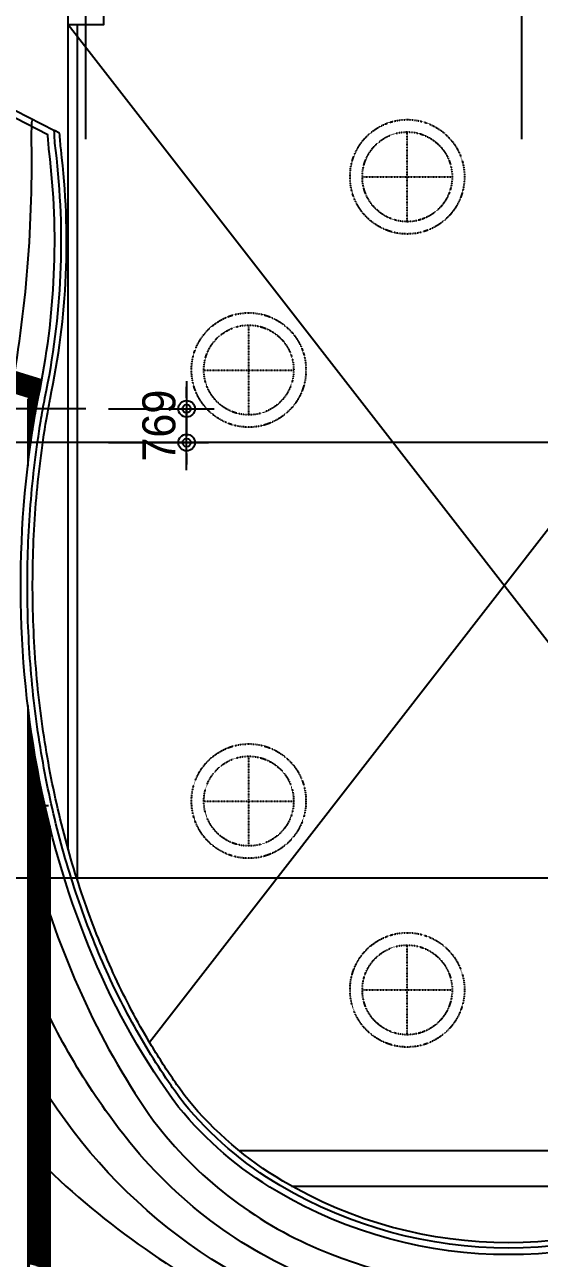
# Model space of a CAD drawing. Header units: metres. Extents: x 630750 to 860239, y 578133 to 726633.
# Drawn here: x 697014 to 708704, y 640767 to 668810 of the extents above; entities that cross this region are included whole.
import ezdxf

# ---------------------------------------------------------------- set-up
doc = ezdxf.new("R2010")
doc.units = ezdxf.units.M
doc.linetypes.add('Dashed', pattern=[0.75, 0.5, -0.25])
doc.linetypes.add('HIDDEN', pattern=[2, 1, -1])
doc.layers.get('Defpoints').update_dxf_attribs({"color": 8})
doc.layers.add('A-CEN-1', color=1, linetype='Continuous', plot=False)
for name, color, linetype in [('A-CON', 2, 'Continuous'), ('A-DIM', 7, 'Continuous'), ('A-ELE-9', 9, 'Continuous'), ('A-FLOR-PATT', 23, 'Continuous'), ('A-HAT-1', 9, 'Continuous'), ('A-WAL-DW', 7, 'Continuous'), ('A-WALL-CONC', 2, 'Continuous'), ('A-트랜치', 252, 'Continuous'), ('DIM', 7, 'Continuous'), ('mk', 4, 'Continuous')]:
    doc.layers.add(name, color=color, linetype=linetype)
doc.styles.add('TEXT(돋음)', font='')
doc.styles.get('TEXT(돋음)').set_extended_font_data('Dotum')
doc.dimstyles.new('DIM250', dxfattribs={"dimscale": 250, "dimtxt": 3, "dimasz": 1, "dimexe": 2, "dimexo": 3, "dimgap": 1, "dimtad": 1, "dimdec": 0, "dimzin": 0, "dimdsep": 46, "dimlunit": 6, "dimtxsty": 'TEXT(돋음)', "dimblk": 'Z_DOT', "dimcen": 2.5, "dimdle": 2, "dimclrd": 256, "dimclre": 256, "dimclrt": 3, "dimadec": 0, "dimazin": 0, "dimtfac": 1, "dimtdec": 0, "dimtix": 1, "dimtmove": 2, "dimatfit": 3, "dimldrblk": 'Z_DOT', "dimfxl": 1, "dimtolj": 1, "dimtzin": 0, "dimarcsym": 0})
pattern_1 = [(90, (-420500.014, 584557.036), (-31.75, -1e-12), [])]

# ---------------------------------------------------------------- blocks, each defined once
blk = doc.blocks.new('Z_DOT')
at = {"layer": 'DIM', "color": 7}
for p, q in [((0, -2.5), (0, 2.5)), ((-2.5, 0), (2.5, 0))]:
    blk.add_line(p, q, dxfattribs=at)
for radius in [0.75, 0.375]:
    blk.add_circle((0, 0), radius, dxfattribs=at)
blk = doc.blocks.new('*D40')
at = {"layer": 'A-DIM', "lineweight": -2, "transparency": 16777216}
for p, q in [((700692, 660329), (700692, 660579)), ((698917, 660079), (701192, 660079)), ((700692, 659310), (700692, 660079)), ((698917, 659310), (701192, 659310)), ((700692, 659060), (700692, 658810))]:
    blk.add_line(p, q, dxfattribs=at)
at = {"layer": 'Defpoints', "color": 0, "transparency": 16777216}
for p in [(698167, 660079), (700692, 660079), (698167, 659310)]:
    blk.add_point(p, dxfattribs=at)
at = {"layer": 'A-DIM', "lineweight": -2, "transparency": 16777216, "xscale": 250, "yscale": 250, "zscale": 250}
for p, rotation in [((700692, 660079), 270), ((700692, 659310), 90)]:
    blk.add_blockref('Z_DOT', p, dxfattribs=dict(at, rotation=rotation))
at = {"layer": 'A-DIM', "color": 3, "transparency": 16777216, "insert": (700067, 659695), "char_height": 750, "attachment_point": 5, "rotation": 90, "style": 'TEXT(돋음)'}
blk.add_mtext('\\A1;769', dxfattribs=at)

msp = doc.modelspace()

# ---------------------------------------------------------------- hatches: boundary and pattern name
at = {"layer": 'A-트랜치'}
h = msp.add_hatch(dxfattribs=at)
h.set_pattern_fill('ANSI31', color=253, scale=10, angle=118.12, style=0)
h.set_pattern_definition([(163.1199986, (426759.247, -425569.746), (-9.2191906, -30.382051), [])])
h.paths.add_polyline_path([(697114.4, 660787.8), (696452.7, 660988.6), (696324.9, 660567.6), (697114.4, 660328), (697114.4, 660328), (697114.4, 660328)])
h = msp.add_hatch(dxfattribs=at)
h.set_pattern_fill('ANSI31', color=253, scale=10, angle=45, style=0)
h.set_pattern_definition(pattern_1)
edge = h.paths.add_edge_path()
edge.add_line((697285.5, 660135.3), (697296.8, 660197.6))
edge.add_line((697296.8, 660197.6), (697311.5, 660277))
edge.add_line((697311.5, 660277), (697326.4, 660356.3))
edge.add_arc((680712.6, 663878.4), 16983, 348.03071, 349.2215)
edge.add_line((697396, 660702.4), (697114.4, 660787.8))
edge.add_line((697114.4, 660787.8), (697114.4, 660135.3))
edge.add_line((697114.4, 660135.3), (697285.5, 660135.3))
h = msp.add_hatch(dxfattribs=at)
h.set_pattern_fill('ANSI31', color=253, scale=10, angle=45, style=0)
h.set_pattern_definition([(90, (-420500.014, 602707.036), (-31.75, -1e-12), [])])
h.paths.add_polyline_path([(697152.8, 659310.3), (697166.1, 659402.6), (697181.9, 659509.3), (697198.3, 659615.8), (697215.1, 659722.1), (697232.4, 659828.3), (697250.2, 659934.2), (697268.5, 660040), (697285.5, 660135.3), (697114.4, 660135.3), (697114.4, 659310.3)])
h = msp.add_hatch(dxfattribs=at)
h.set_pattern_fill('ANSI31', color=253, scale=10, angle=45, style=0)
h.set_pattern_definition([(90, (-420500.014, 601882.036), (-31.75, -1e-12), [])])
h.paths.add_polyline_path([(697114.4, 659026.2), (697121.6, 659081.8), (697135.9, 659188.9), (697150.7, 659295.8), (697152.8, 659310.3), (697114.4, 659310.3)])
h = msp.add_hatch(dxfattribs=at)
h.set_pattern_fill('ANSI31', color=253, scale=10, angle=45, style=0)
h.set_pattern_definition([(90, (-420500.014, 596107.036), (-31.75, -1e-12), [])])
h.paths.add_polyline_path([(697116.4, 653078.5), (697114.4, 653094.3), (697114.4, 652710.3), (697167.3, 652710.3), (697142.5, 652883.6)])
h = msp.add_hatch(dxfattribs=at)
h.set_pattern_fill('ANSI31', color=253, scale=10, angle=45, style=0)
h.set_pattern_definition([(90, (-420500.014, 595282.036), (-31.75, -1e-12), [])])
h.paths.add_polyline_path([(697188.9, 652565.2), (697167.2, 652710.3), (697114.4, 652710.3), (697114.4, 651885.3), (697303.8, 651885.3), (697285, 651987.8), (697259.6, 652131.7), (697235.1, 652275.9), (697211.5, 652420.4)])
h = msp.add_hatch(dxfattribs=at)
h.set_pattern_fill('ANSI31', color=253, scale=10, angle=45, style=0)
h.set_pattern_definition([(90, (-420500.014, 594457.036), (-31.75, -1e-12), [])])
h.paths.add_polyline_path([(697472.6, 651060.3), (697456.5, 651132.3), (697425.6, 651273.9), (697395.7, 651415.9), (697366.6, 651558.4), (697338.5, 651701.1), (697311.3, 651844.3), (697303.8, 651885.3), (697114.4, 651885.3), (697114.4, 651060.3)])
h = msp.add_hatch(dxfattribs=at)
h.set_pattern_fill('ANSI31', color=253, scale=10, angle=45, style=0)
h.set_pattern_definition([(90, (-420500.014, 593632.036), (-31.75, -1e-12), [])])
h.paths.add_polyline_path([(697554.4, 650709.9), (697554.3, 650710.1), (697520.8, 650850.4), (697488.2, 650991.1), (697472.6, 651060.3), (697114.4, 651060.3), (697114.4, 650235.3), (697554.4, 650235.3)])
h = msp.add_hatch(dxfattribs=at)
h.set_pattern_fill('ANSI31', color=253, scale=10, angle=45, style=0)
h.set_pattern_definition([(90, (-420500.014, 592807.036), (-31.75, -1e-12), [])])
h.paths.add_polyline_path([(697554.4, 649410.3), (697554.4, 650235.3), (697114.4, 650235.3), (697114.4, 649410.3)])
h = msp.add_hatch(dxfattribs=at)
h.set_pattern_fill('ANSI31', color=253, scale=10, angle=45, style=0)
h.set_pattern_definition([(90, (-420500.014, 591982.036), (-31.75, -1e-12), [])])
h.paths.add_polyline_path([(697554.4, 648585.3), (697554.4, 649410.3), (697114.4, 649410.3), (697114.4, 648585.3)])
h = msp.add_hatch(dxfattribs=at)
h.set_pattern_fill('ANSI31', color=253, scale=10, angle=45, style=0)
h.set_pattern_definition([(90, (-420500.014, 591157.036), (-31.75, -1e-12), [])])
h.paths.add_polyline_path([(697554.4, 647760.3), (697554.4, 648585.3), (697114.4, 648585.3), (697114.4, 647760.3)])
h = msp.add_hatch(dxfattribs=at)
h.set_pattern_fill('ANSI31', color=253, scale=10, angle=45, style=0)
h.set_pattern_definition([(90, (-420500.014, 590332.036), (-31.75, -1e-12), [])])
h.paths.add_polyline_path([(697554.4, 646935.3), (697554.4, 647760.3), (697114.4, 647760.3), (697114.4, 646935.3)])
h = msp.add_hatch(dxfattribs=at)
h.set_pattern_fill('ANSI31', color=253, scale=10, angle=45, style=0)
h.set_pattern_definition([(90, (-420500.014, 589507.036), (-31.75, -1e-12), [])])
h.paths.add_polyline_path([(697554.4, 646110.3), (697554.4, 646935.3), (697114.4, 646935.3), (697114.4, 646110.3)])
h = msp.add_hatch(dxfattribs=at)
h.set_pattern_fill('ANSI31', color=253, scale=10, angle=45, style=0)
h.set_pattern_definition([(90, (-420500.014, 588682.036), (-31.75, -1e-12), [])])
h.paths.add_polyline_path([(697554.4, 645285.3), (697554.4, 646110.3), (697114.4, 646110.3), (697114.4, 645285.3)])
h = msp.add_hatch(dxfattribs=at)
h.set_pattern_fill('ANSI31', color=253, scale=10, angle=45, style=0)
h.set_pattern_definition([(90, (-420500.014, 587857.036), (-31.75, -1e-12), [])])
h.paths.add_polyline_path([(697554.4, 644460.3), (697554.4, 645285.3), (697114.4, 645285.3), (697114.4, 644460.3)])
h = msp.add_hatch(dxfattribs=at)
h.set_pattern_fill('ANSI31', color=253, scale=10, angle=45, style=0)
h.set_pattern_definition([(90, (-420500.014, 587032.036), (-31.75, -1e-12), [])])
h.paths.add_polyline_path([(697554.4, 643635.3), (697554.4, 644460.3), (697114.4, 644460.3), (697114.4, 643635.3)])
h = msp.add_hatch(dxfattribs=at)
h.set_pattern_fill('ANSI31', color=253, scale=10, angle=45, style=0)
h.set_pattern_definition([(90, (-420500.014, 586207.036), (-31.75, -1e-12), [])])
h.paths.add_polyline_path([(697554.4, 642810.3), (697554.4, 643635.3), (697114.4, 643635.3), (697114.4, 642810.3)])
h = msp.add_hatch(dxfattribs=at)
h.set_pattern_fill('ANSI31', color=253, scale=10, angle=45, style=0)
h.set_pattern_definition([(90, (-420500.014, 585382.036), (-31.75, -1e-12), [])])
h.paths.add_polyline_path([(697554.4, 641985.3), (697554.4, 642810.3), (697114.4, 642810.3), (697114.4, 641985.3)])
h = msp.add_hatch(dxfattribs=at)
h.set_pattern_fill('ANSI31', color=253, scale=10, angle=45, style=0)
h.set_pattern_definition(pattern_1)
h.paths.add_polyline_path([(697554.4, 641160.3), (697554.4, 641985.3), (697114.4, 641985.3), (697114.4, 641160.3)])
h = msp.add_hatch(dxfattribs=at)
h.set_pattern_fill('ANSI31', color=253, scale=10, angle=45, style=0)
h.set_pattern_definition(pattern_1)
h.paths.add_polyline_path([(697554.4, 640511.4), (697554.4, 641160.3), (697114.4, 641160.3), (697114.4, 640644.9)])

# ---------------------------------------------------------------- linework, layer by layer
at = {"color": 251, "elevation": 0}
msp.add_lwpolyline([(697254.5, 643070.4, 0.0812718), (702220.5, 639512.7, 0.238135), (713953.5, 639607.7, 0.238135)], format="xyb", dxfattribs=at)
at = {"color": 2, "linetype": 'Dashed', "extrusion": (0, 0, -1)}
msp.add_ellipse((708004.4, 656060.2, 0), major_axis=(0, -16100), ratio=0.6881803, start_param=8.0985515, end_param=8.1240945, dxfattribs=at)
at = {"layer": 'A-CEN-1', "linetype": 'Continuous', "ltscale": 0.1}
for p, q in [((698404.4, 666210.2, 0), (698404.4, 706258.8, 0)), ((708304.4, 666210.3, 0), (708304.4, 706258.8, 0))]:
    msp.add_line(p, q, dxfattribs=at)
at = {"layer": 'A-CEN-1', "linetype": 'Continuous'}
for p, q in [((698404.6, 660078.9, 0), (695068.3, 660078.9, 0)), ((795684.4, 659310.2, 0), (657202.6, 659310.2, 0)), ((801753.1, 649410.2, 0), (657202.6, 649410.2, 0))]:
    msp.add_line(p, q, dxfattribs=at)
at = {"layer": 'A-CON', "elevation": 0}
msp.add_lwpolyline([(698004.4, 669610.2), (698804.4, 669610.2), (698804.4, 668810.2), (698004.4, 668810.2)], close=True, dxfattribs=at)
at = {"layer": 'A-ELE-9'}
msp.add_line((697808.3, 666345.4, 0), (697689.4, 666406.6, 0), dxfattribs=at)
at = {"layer": 'A-ELE-9', "elevation": 0}
for points in [[(697590.6, 660300.4, 0.0826856), (697839.3, 665962.4, -0.0202677), (697808.3, 666345.4, -0.0202677)], [(728355.8, 658910.2, -0.4233994), (722246.6, 651290.7, 0.2605716), (717504.2, 648020.1, -0.0331899), (715776.8, 645028.1, -0.1120204), (713129.8, 642523.6, -0.2738647), (702879, 642523.6, -0.0871086), (700716.5, 644376.3, -0.0871086)]]:
    msp.add_lwpolyline(points, format="xyb", dxfattribs=at)
at = {"layer": 'A-ELE-9'}
msp.add_open_spline([(700724.1, 644366.6, 0), (700627.4, 644495.8, 55000), (700532.2, 644627.6, 55000), (700251.5, 645030.7, 55000), (700070.9, 645309.4, 55000), (699757.7, 645829.5, 55000), (699622.6, 646067.6, 55000), (699362, 646555.1, 55000), (699236.5, 646804.5, 55000), (698995.8, 647313.8, 55000), (698880.5, 647573.6, 55000), (698660.5, 648102.8, 55000), (698555.7, 648372.1, 55000), (698352.8, 648931.7, 55000), (698255, 649222.3, 55000), (698072, 649811.8, 55000), (697986.6, 650110.7, 55000), (697828.5, 650715.6, 55000), (697755.8, 651021.7, 55000), (697623.4, 651639.7, 55000), (697563.6, 651951.7, 55000), (697457.4, 652580.6, 55000), (697410.9, 652897.4, 55000), (697331.2, 653534.7, 55000), (697298, 653855.1, 55000), (697245.3, 654498.4, 55000), (697225.7, 654821.2, 55000), (697200, 655468, 55000), (697194, 655792, 55000), (697195.5, 656439.9, 55000), (697203.1, 656763.8, 55000), (697231.9, 657410.3, 55000), (697253.1, 657732.9, 55000), (697308.9, 658375.6, 55000), (697343.6, 658695.6, 55000), (697426.3, 659332.1, 55000), (697474.4, 659648.4, 55000), (697549, 660077.1, 55000), (697569.9, 660191.7, 55000), (697591.7, 660305.8, 55000)], degree=3, knots=[7.0262988, 7.0262988, 7.0262988, 7.0262988, 7.0625805, 7.0625805, 7.1351438, 7.1351438, 7.1935941, 7.1935941, 7.2520444, 7.2520444, 7.3104947, 7.3104947, 7.368945, 7.368945, 7.430012, 7.430012, 7.491079, 7.491079, 7.552146, 7.552146, 7.613213, 7.613213, 7.67428, 7.67428, 7.735347, 7.735347, 7.7964139, 7.7964139, 7.8574809, 7.8574809, 7.9185479, 7.9185479, 7.9796149, 7.9796149, 8.0406819, 8.0406819, 8.1017489, 8.1017489, 8.1240945, 8.1240945, 8.1240945, 8.1240945], dxfattribs=at)
at = {"layer": 'A-FLOR-PATT', "color": 253, "elevation": 0}
for points in [[(697173.7, 666633.9, 0.0170501), (697164.5, 666132.4, -0.0512711), (696640.9, 660120.6)], [(699943.6, 643893.7, 0.1314581), (703698.9, 640975.1, 0.4083216), (718119.7, 646669, -0.2513433), (722685.9, 650204.7, 0.4262954), (729279.1, 659873.8, 0.4262954)], [(722691.9, 649044.5, 0.1669534), (718074.2, 645148.5, -0.3648808), (703769, 640217.5, -0.1317762), (699406.1, 643397.4, -0.0681758), (697254.4, 646964.4)], [(714444, 640572.6, -0.4203144), (697254.4, 644950)]]:
    msp.add_lwpolyline(points, format="xyb", dxfattribs=at)
at = {"layer": 'A-FLOR-PATT', "color": 253}
msp.add_ellipse((708004.4, 656060.2, 0), major_axis=(0, -16897), ratio=0.6874694, start_param=5.1010114, end_param=5.5162495, dxfattribs=at)
at = {"layer": 'A-HAT-1', "color": 8}
for p, q in [((716093.8, 645513.2, 0), (698004.4, 668810.2, 0)), ((699846.5, 645682.6, 0), (717804.4, 668810.2, 0))]:
    msp.add_line(p, q, dxfattribs=at)
at = {"layer": 'A-HAT-1', "linetype": 'HIDDEN'}
for p, q in [((705704.4, 664331.6, 0), (705704.4, 666371.6, 0)), ((704684.4, 665351.6, 0), (706724.4, 665351.6, 0)), ((702104.4, 659940.2, 0), (702104.4, 661980.2, 0)), ((701084.4, 660960.2, 0), (703124.4, 660960.2, 0)), ((702104.4, 650140.2, 0), (702104.4, 652180.2, 0)), ((701084.4, 651160.2, 0), (703124.4, 651160.2, 0)), ((705704.4, 645848.8, 0), (705704.4, 647888.8, 0)), ((704684.4, 646868.8, 0), (706724.4, 646868.8, 0))]:
    msp.add_line(p, q, dxfattribs=at)
for centre, radius in [((705704.4, 665351.6, 0), 1300), ((705704.4, 665351.6, 0), 1020), ((702104.4, 660960.2, 0), 1300), ((702104.4, 660960.2, 0), 1020), ((702104.4, 651160.2, 0), 1300), ((702104.4, 651160.2, 0), 1020), ((705704.4, 646868.8, 0), 1300), ((705704.4, 646868.8, 0), 1020)]:
    msp.add_circle(centre, radius, dxfattribs=at)
at = {"layer": 'A-WAL-DW'}
for p, q in [((698004.4, 650055.6, 0), (698004.4, 668810.2, 0)), ((698204.4, 668810.2, 0), (698204.4, 649387, 0))]:
    msp.add_line(p, q, dxfattribs=at)
at = {"layer": 'A-WAL-DW', "elevation": 0}
for points in [[(714117, 643210.2), (701904.4, 643210.2), (701904.4, 643200)], [(703075.5, 642410.2), (712933.3, 642410.2)]]:
    msp.add_lwpolyline(points, dxfattribs=at)
at = {"layer": 'A-WALL-CONC'}
for p, q in [((696804.6, 666861.9, 0), (697689.4, 666406.6, 0)), ((696804.6, 666693.2, 0), (697539.3, 666315.1, 0))]:
    msp.add_line(p, q, dxfattribs=at)
at = {"layer": 'A-WALL-CONC', "elevation": 0}
for points in [[(697326.4, 660356.3, 0.0826856), (697571.3, 665929.8, -0.0192977), (697539.3, 666315.1, -0.0192977)], [(697473.2, 660325.2, 0.0826856), (697720.2, 665948, -0.0237533), (697686.1, 666408.3, -0.0237533)], [(728504.4, 659622.9, -0.4524621), (722271.9, 651021.9, 0.2605716), (717746.5, 647900.9, -0.0331899), (716001.2, 644877.9, -0.1120204), (713267.3, 642291.3, -0.2738647), (702741.4, 642291.3, -0.0871086), (700508, 644204.7)], [(728460.2, 659034.7, -0.4281156), (722257.9, 651171.2, 0.2605716), (717611.9, 647967.1, -0.0331899), (715876.5, 644961.3, -0.1120204), (713190.9, 642420.3, -0.2738647), (702817.9, 642420.3, -0.0871086), (700623.9, 644300.1, -0.0871086)]]:
    msp.add_lwpolyline(points, format="xyb", dxfattribs=at)
at = {"layer": 'A-WALL-CONC', "extrusion": (0, 0, -1)}
msp.add_ellipse((708004.4, 656060.2, 0), major_axis=(0, -16100), ratio=0.6881803, start_param=7.0262988, end_param=8.1240945, dxfattribs=at)
at = {"layer": 'A-WALL-CONC'}
msp.add_open_spline([(700628.1, 644294.7, 0), (700530.2, 644425.4, 55000), (700433.9, 644558.8, 55000), (700182.1, 644920.4, 55000), (700029.6, 645153, 55000), (699734.4, 645631.4, 55000), (699591.8, 645877.2, 55000), (699316.9, 646380.9, 55000), (699184.7, 646638.8, 55000), (698931.2, 647166, 55000), (698809.8, 647435.2, 55000), (698578.6, 647984, 55000), (698468.6, 648263.5, 55000), (698260.5, 648831.7, 55000), (698162.3, 649120.4, 55000), (697978.1, 649706.1, 55000), (697892.1, 650003, 55000), (697732.6, 650603.9, 55000), (697659, 650907.9, 55000), (697524.7, 651521.8, 55000), (697464, 651831.8, 55000), (697355.4, 652456.5, 55000), (697307.6, 652771.3, 55000), (697225.2, 653404.5, 55000), (697190.6, 653722.9, 55000), (697134.6, 654362.2, 55000), (697113.3, 654683.1, 55000), (697084, 655326.2, 55000), (697076.1, 655648.5, 55000), (697073.6, 656293, 55000), (697079.1, 656615.3, 55000), (697103.4, 657258.9, 55000), (697122.2, 657580.1, 55000), (697173.3, 658220.3, 55000), (697205.4, 658539.3, 55000), (697283, 659173.8, 55000), (697328.3, 659489.4, 55000), (697409.3, 659978.6, 55000), (697440.5, 660153.8, 55000), (697473.8, 660328.3, 55000)], degree=3, knots=[7.0262988, 7.0262988, 7.0262988, 7.0262988, 7.0626956, 7.0626956, 7.1231334, 7.1231334, 7.1835712, 7.1835712, 7.2440089, 7.2440089, 7.3044467, 7.3044467, 7.3648845, 7.3648845, 7.4253223, 7.4253223, 7.4857601, 7.4857601, 7.5461979, 7.5461979, 7.6066357, 7.6066357, 7.6670734, 7.6670734, 7.7275112, 7.7275112, 7.787949, 7.787949, 7.8483868, 7.8483868, 7.9088246, 7.9088246, 7.9692624, 7.9692624, 8.0297001, 8.0297001, 8.0901379, 8.0901379, 8.1240945, 8.1240945, 8.1240945, 8.1240945], dxfattribs=at)
at = {"layer": 'A-트랜치', "color": 253}
for p, q in [((697396, 660702.4, 0), (693132.3, 661996.2, 0)), ((697401.7, 660732, 0), (693141, 662024.9, 0)), ((697114.4, 659026.7, 0), (697114.4, 660787.8, 0)), ((697084.4, 660305.8, 0), (697084.4, 658783.9, 0)), ((697114.4, 660135.3, 0), (697285.5, 660135.3, 0)), ((697084.4, 653336.6, 0), (697084.4, 640162.8, 0)), ((697114.4, 640185.1, 0), (697114.4, 653093.8, 0)), ((697114.4, 652710.3, 0), (697167.2, 652710.3, 0)), ((697114.4, 651885.3, 0), (697303.7, 651885.3, 0)), ((697114.4, 651060.3, 0), (697554.4, 651060.3, 0)), ((697554.4, 650709.9, 0), (697554.4, 640511.4, 0)), ((697584.4, 650587.7, 0), (697584.4, 640533.6, 0)), ((697114.4, 650235.3, 0), (697554.4, 650235.3, 0)), ((697114.4, 649410.3, 0), (697554.4, 649410.3, 0)), ((697114.4, 648585.3, 0), (697554.4, 648585.3, 0)), ((697114.4, 647760.3, 0), (697554.4, 647760.3, 0)), ((697114.4, 646935.3, 0), (697554.4, 646935.3, 0)), ((697114.4, 646110.3, 0), (697554.4, 646110.3, 0)), ((697114.4, 645285.3, 0), (697554.4, 645285.3, 0)), ((697114.4, 644460.3, 0), (697554.4, 644460.3, 0)), ((697114.4, 643635.3, 0), (697554.4, 643635.3, 0)), ((697114.4, 642810.3, 0), (697554.4, 642810.3, 0)), ((697114.4, 641985.3, 0), (697554.4, 641985.3, 0)), ((697114.4, 641160.3, 0), (697554.4, 641160.3, 0))]:
    msp.add_line(p, q, dxfattribs=at)
at = {"layer": 'mk', "elevation": 0}
msp.add_lwpolyline([(697334.4, 646217.8), (697334.4, 643635.3), (697428.5, 644246.9), (697334.4, 644246.9)], dxfattribs=at)

# ---------------------------------------------------------------- dimensions: what is measured, and where the dimension line sits
at = {"layer": 'A-DIM'}
dim = msp.add_linear_dim(base=(700692.4, 660078.9, 0), p1=(698167.3, 659310.2, 0), p2=(698167.3, 660078.9, 0), angle=90, dimstyle='DIM250', dxfattribs=at)
dim.commit()
dim.dimension.update_dxf_attribs({"geometry": '*D40', "text_midpoint": (700066.9, 659694.5, 0)})

doc.saveas('drawing.dxf')
